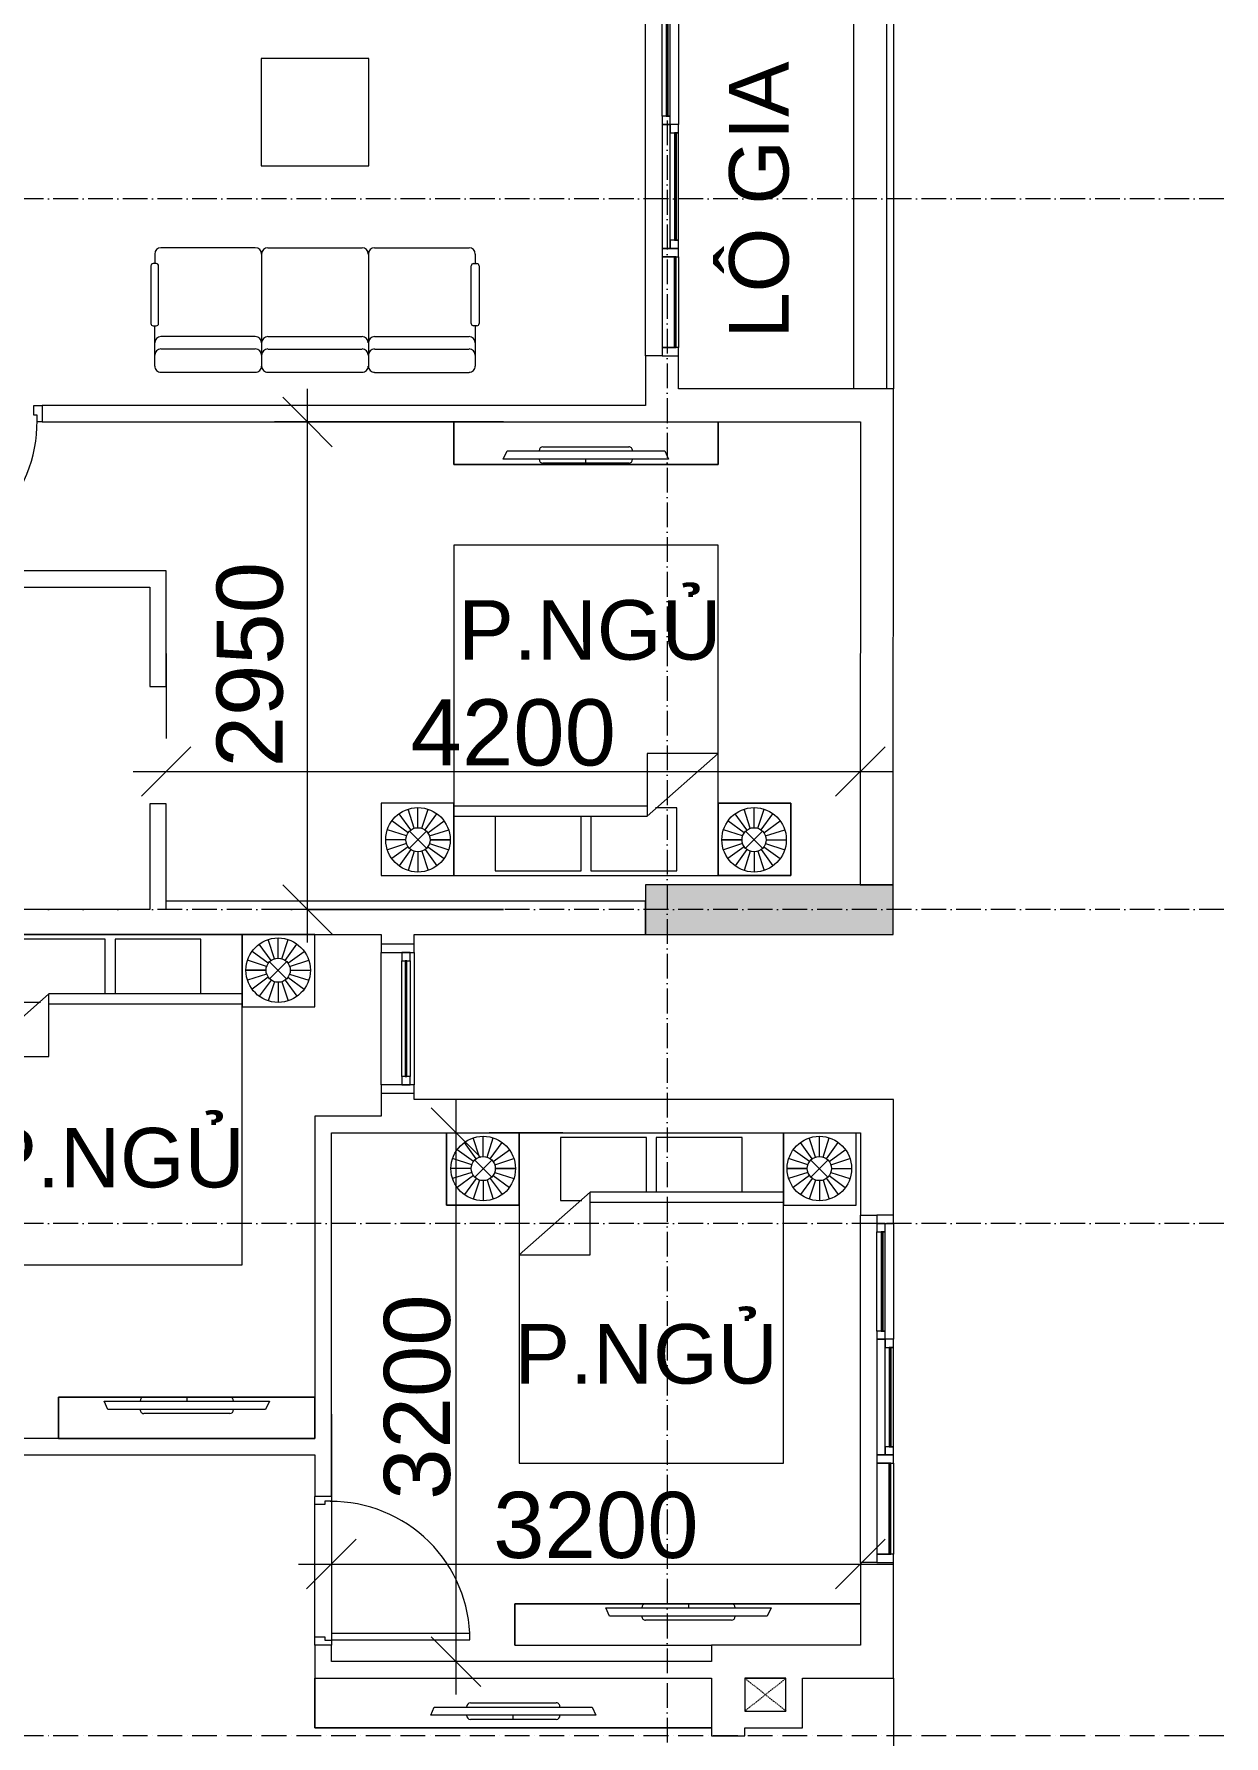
# Model space of a CAD drawing. Header units: millimetres. Extents: x -20144 to 122974, y -38328 to 48263.
# Drawn here: x 112672 to 119871, y 21850 to 32147 of the extents above; entities that cross this region are included whole.
import ezdxf

# ---------------------------------------------------------------- set-up
doc = ezdxf.new("R2010")
doc.units = ezdxf.units.MM
doc.linetypes.add('Dash', pattern=[6.35, 3.175, -3.175])
doc.linetypes.add('Grid Line', pattern=[4.2, 3, -0.6, 0, -0.6])
for name, color, linetype, lineweight in [('A-DETL-GENF', 31, 'Continuous', 5), ('A-DETL-GENF-HDLN', 161, 'Dash', 5), ('CHU', 181, 'Continuous', 5), ('CUA', 31, 'Continuous', 9), ('DIM', 1, 'Continuous', 5), ('DIM-200', 1, 'Continuous', 5), ('NET THAY 1', 41, 'Continuous', 5), ('NET-CAT', 3, 'Continuous', 15), ('NET-THAY', 2, 'Continuous', 9), ('THIET BI', 44, 'Continuous', 5), ('TRUC', 225, 'Continuous', 5), ('X-COT T20$0$LC.HA', 8, 'Continuous', 9)]:
    doc.layers.add(name, color=color, linetype=linetype, lineweight=lineweight)
doc.styles.add('Arial_3', font='arial_0.ttf', dxfattribs={"height": 400})
doc.styles.add('Arial_4', font='arial_0.ttf', dxfattribs={"height": 360})
doc.dimstyles.new('Diagonal_-_2mm_Arial', dxfattribs={"dimscale": 304.8, "dimtxt": 408.10376, "dimasz": 0.984252, "dimexe": 0.656168, "dimexo": 4.593176, "dimgap": 0.098425, "dimtad": 1, "dimdec": 0, "dimzin": 0, "dimdsep": 46, "dimtxsty": 'Arial_3', "dimblk1": 'OBLIQUE', "dimblk2": 'OBLIQUE', "dimsah": 1, "dimcen": 0.09, "dimdle": 0.656168, "dimazin": 0, "dimtfac": 1, "dimtdec": 4, "dimtix": 1, "dimtmove": 0, "dimatfit": 3, "dimfxl": 0, "dimtvp": 1, "dimtolj": 1, "dimtzin": 0, "dimlwd": 9, "dimlwe": 9, "dimarcsym": 0})

# ---------------------------------------------------------------- blocks, each defined once
blk = doc.blocks.new('CUA PHONG NGU - Type 1-1365695-MẶT BẰNG TẦNG 23')
at = {"layer": 'CUA', "lineweight": 5}
for p, q in [((-349, 48), (-299, 48)), ((-299, 48), (-299, -11)), ((501, 48), (551, 48)), ((501, -11), (501, 48)), ((-319, -52), (-349, -52)), ((-319, -11), (-319, -52)), ((-299, -11), (-319, -11)), ((521, -11), (501, -11)), ((521, -52), (521, -11)), ((551, -52), (521, -52))]:
    blk.add_line(p, q, dxfattribs=at)
at = {"layer": 'CUA'}
for p, q in [((-278, -52), (-318, -52)), ((-318, -52), (-318, -890)), ((-278, -890), (-278, -52)), ((-318, -890), (-278, -890))]:
    blk.add_line(p, q, dxfattribs=at)
at = {"layer": 'CUA', "lineweight": 5}
blk.add_arc((-318, -52), 838, 270, 0.5, dxfattribs=at)
blk = doc.blocks.new('X-GIUONG1 - X-GIUONG-1305651-MẶT BẰNG TẦNG 23')
at = {"layer": 'THIET BI'}
for p, q in [((-800, 0), (-1239, 0)), ((-1239, 0), (-1239, -439)), ((-1239, 0), (-800, 0)), ((-1239, -439), (-1239, 0)), ((-1076, -174), (-1174, -103)), ((-1060, -158), (-1131, -60)), ((-1039, -148), (-1077, -32)), ((-1017, -144), (-1017, -22)), ((-994, -148), (-956, -32)), ((-974, -158), (-902, -60)), ((-957, -174), (-859, -103)), ((-800, -439), (-800, 0)), ((800, 0), (-800, 0)), ((-800, 0), (-800, -2000)), ((800, 0), (-800, 0)), ((-800, 0), (-800, -439)), ((-800, 0), (-800, -2000)), ((-550, -30), (-550, -410)), ((-30, -30), (-550, -30)), ((-30, -360), (-30, -30)), ((30, -30), (30, -360)), ((550, -30), (30, -30)), ((550, -360), (550, -30)), ((1239, 0), (800, 0)), ((800, 0), (800, -439)), ((800, -2000), (800, 0)), ((1239, 0), (800, 0)), ((800, 0), (800, -439)), ((800, -2000), (800, 0)), ((957, -174), (859, -103)), ((974, -158), (902, -60)), ((994, -148), (956, -32)), ((1017, -144), (1017, -22)), ((1039, -148), (1077, -32)), ((1060, -158), (1131, -60)), ((1076, -174), (1174, -103)), ((1239, -439), (1239, 0)), ((1239, -439), (1239, 0)), ((-1086, -195), (-1202, -157)), ((-1068, -269), (-965, -166)), ((-1068, -166), (-965, -269)), ((-947, -195), (-831, -157)), ((947, -195), (831, -157)), ((1068, -269), (965, -166)), ((1068, -166), (965, -269)), ((1086, -195), (1202, -157)), ((-1090, -217), (-1212, -217)), ((-1086, -240), (-1202, -278)), ((-1076, -260), (-1174, -332)), ((-1060, -277), (-1131, -375)), ((-1039, -287), (-1077, -403)), ((-1017, -291), (-1017, -412)), ((-994, -287), (-956, -403)), ((-974, -277), (-902, -375)), ((-957, -260), (-859, -332)), ((-947, -240), (-831, -278)), ((-943, -217), (-821, -217)), ((-821, -217), (-943, -217)), ((943, -217), (821, -217)), ((821, -217), (943, -217)), ((947, -240), (831, -278)), ((957, -260), (859, -332)), ((974, -277), (902, -375)), ((994, -287), (956, -403)), ((1017, -291), (1017, -412)), ((1039, -287), (1077, -403)), ((1060, -277), (1131, -375)), ((1076, -260), (1174, -332)), ((1086, -240), (1202, -278)), ((1090, -217), (1212, -217)), ((-370, -360), (-800, -740)), ((-550, -410), (-420, -410)), ((-370, -740), (-370, -360)), ((800, -360), (-370, -360)), ((-1239, -439), (-800, -439)), ((-800, -439), (-1239, -439)), ((-370, -420), (800, -420)), ((800, -439), (1239, -439)), ((800, -439), (1239, -439)), ((-800, -740), (-370, -740)), ((-800, -2000), (800, -2000)), ((-800, -2000), (800, -2000))]:
    blk.add_line(p, q, dxfattribs=at)
for centre, radius in [((-1017, -217), 195), ((1017, -217), 195), ((-1017, -217), 73.2), ((1017, -217), 73.2)]:
    blk.add_circle(centre, radius, dxfattribs=at)
blk = doc.blocks.new('X-GIUONG1 - X-GIUONG-V116-MẶT BẰNG TẦNG 23')
at = {"layer": 'THIET BI'}
for p, q in [((-1239, 0), (-1239, -439)), ((-1239, -439), (-1239, 0)), ((-1076, -174), (-1174, -103)), ((-1060, -158), (-1131, -60)), ((-1039, -148), (-1077, -32)), ((-1017, -144), (-1017, -22)), ((-994, -148), (-956, -32)), ((-974, -158), (-902, -60)), ((-957, -174), (-859, -103)), ((-800, -439), (-800, 0)), ((-800, 0), (-800, -2000)), ((-800, 0), (-800, -439)), ((-800, 0), (-800, -2000)), ((-550, -30), (-550, -410)), ((-30, -30), (-550, -30)), ((-30, -360), (-30, -30)), ((30, -30), (30, -360)), ((550, -30), (30, -30)), ((550, -360), (550, -30)), ((800, 0), (800, -439)), ((800, -2000), (800, 0)), ((800, 0), (800, -439)), ((800, -2000), (800, 0)), ((957, -174), (859, -103)), ((974, -158), (902, -60)), ((994, -148), (956, -32)), ((1017, -144), (1017, -22)), ((1039, -148), (1077, -32)), ((1060, -158), (1131, -60)), ((1076, -174), (1174, -103)), ((1239, -439), (1239, 0)), ((1239, -439), (1239, 0)), ((-1086, -195), (-1202, -157)), ((-1068, -269), (-965, -166)), ((-1068, -166), (-965, -269)), ((-947, -195), (-831, -157)), ((947, -195), (831, -157)), ((1068, -269), (965, -166)), ((1068, -166), (965, -269)), ((1086, -195), (1202, -157)), ((-1090, -217), (-1212, -217)), ((-1086, -240), (-1202, -278)), ((-1076, -260), (-1174, -332)), ((-1060, -277), (-1131, -375)), ((-1039, -287), (-1077, -403)), ((-1017, -291), (-1017, -412)), ((-994, -287), (-956, -403)), ((-974, -277), (-902, -375)), ((-957, -260), (-859, -332)), ((-947, -240), (-831, -278)), ((-943, -217), (-821, -217)), ((-821, -217), (-943, -217)), ((943, -217), (821, -217)), ((821, -217), (943, -217)), ((947, -240), (831, -278)), ((957, -260), (859, -332)), ((974, -277), (902, -375)), ((994, -287), (956, -403)), ((1017, -291), (1017, -412)), ((1039, -287), (1077, -403)), ((1060, -277), (1131, -375)), ((1076, -260), (1174, -332)), ((1086, -240), (1202, -278)), ((1090, -217), (1212, -217)), ((-370, -360), (-800, -740)), ((-550, -410), (-420, -410)), ((-370, -740), (-370, -360)), ((800, -360), (-370, -360)), ((-1239, -439), (-800, -439)), ((-800, -439), (-1239, -439)), ((-370, -420), (800, -420)), ((800, -439), (1239, -439)), ((800, -439), (1239, -439)), ((-800, -740), (-370, -740)), ((-800, -2000), (800, -2000)), ((-800, -2000), (800, -2000))]:
    blk.add_line(p, q, dxfattribs=at)
for centre, radius in [((-1017, -217), 195), ((1017, -217), 195), ((-1017, -217), 73.2), ((1017, -217), 73.2)]:
    blk.add_circle(centre, radius, dxfattribs=at)
blk = doc.blocks.new('X-PHONG NGU 2 - X-PHONG NGU 2_Recovery_-1759957-MẶT BẰNG TẦNG 23')
at = {"layer": 'CUA'}
for p, q in [((-1000, 0), (-1050, 0)), ((-1050, 0), (-1050, -100)), ((-450, 0), (-1000, 0)), ((-1000, 0), (-1000, -75)), ((-1000, -100), (-1000, 0)), ((-450, -75), (-450, 0)), ((-400, 0), (-450, 0)), ((-450, 0), (-450, -100)), ((300, 0), (-400, 0)), ((-400, 0), (-400, -50)), ((-400, -100), (-400, 0)), ((300, -50), (300, 0)), ((350, 0), (300, 0)), ((300, 0), (300, -50)), ((350, -50), (350, 0)), ((350, 0), (950, 0)), ((1000, 0), (950, 0)), ((950, 0), (950, -50)), ((1050, 0), (1000, 0)), ((1000, 0), (1000, -100)), ((1000, -50), (1000, 0)), ((1050, -100), (1050, 0)), ((-1050, -100), (-1000, -100)), ((-450, -75), (-1000, -75)), ((-1000, -75), (-1000, -85)), ((-1000, -75), (-450, -75)), ((-1000, -85), (-450, -85)), ((-450, -100), (-1000, -100)), ((-450, -85), (-450, -75)), ((-450, -100), (-400, -100)), ((-400, -50), (300, -50)), ((-350, -50), (-400, -50)), ((-400, -50), (-400, -100)), ((-400, -100), (-350, -100)), ((-350, -100), (-350, -50)), ((250, -75), (-350, -75)), ((-350, -75), (-350, -85)), ((-350, -85), (250, -85)), ((250, -85), (-350, -85)), ((-350, -85), (-350, -100)), ((-350, -100), (250, -100)), ((300, -50), (250, -50)), ((250, -50), (250, -100)), ((250, -85), (250, -75)), ((250, -100), (250, -85)), ((250, -100), (300, -100)), ((300, -50), (350, -50)), ((300, -100), (300, -50)), ((1000, -100), (300, -100)), ((950, -25), (350, -25)), ((350, -25), (350, -35)), ((350, -35), (950, -35)), ((950, -35), (350, -35)), ((350, -35), (350, -50)), ((350, -50), (950, -50)), ((950, -35), (950, -25)), ((950, -50), (950, -35)), ((950, -50), (1000, -50)), ((1000, -100), (1050, -100))]:
    blk.add_line(p, q, dxfattribs=at)
blk = doc.blocks.new('X-PHONG NGU 5 - X-PHONG NGU 900-1424748-MẶT BẰNG TẦNG 23')
at = {"layer": 'CUA'}
for p, q in [((-400, 100), (-450, 100)), ((-450, 100), (-450, -100)), ((-400, -100), (-400, 100)), ((-400, 100), (400, 100)), ((450, 100), (400, 100)), ((400, 100), (400, -100)), ((450, -100), (450, 100)), ((-450, -100), (-400, -100)), ((-350, -25), (-400, -25)), ((-400, -25), (-400, -75)), ((-400, -75), (-350, -75)), ((400, -100), (-400, -100)), ((-350, -75), (-350, -25)), ((-350, -25), (350, -25)), ((350, -45), (-350, -45)), ((-350, -45), (-350, -55)), ((-350, -55), (350, -55)), ((350, -75), (-350, -75)), ((400, -25), (350, -25)), ((350, -25), (350, -75)), ((350, -55), (350, -45)), ((350, -75), (400, -75)), ((400, -75), (400, -25)), ((400, -100), (450, -100))]:
    blk.add_line(p, q, dxfattribs=at)
blk = doc.blocks.new('X-TV - X-TV-1732801-MẶT BẰNG TẦNG 23')
at = {"layer": 'THIET BI'}
for p, q in [((1550, 250), (0, 250)), ((0, 250), (0, 0)), ((0, 250), (1550, 250)), ((0, 0), (0, 250)), ((275, 225), (1275, 225)), ((297, 175), (275, 225)), ((515, 250), (1035, 250)), ((775, 250), (775, 225)), ((1275, 225), (1252, 175)), ((1550, 0), (1550, 250)), ((1550, 250), (1550, 0)), ((1252, 175), (297, 175)), ((1035, 150), (515, 150)), ((0, 0), (1550, 0))]:
    blk.add_line(p, q, dxfattribs=at)
for centre, start_param, end_param in [((515, 225), 0, 1.570796), ((1035, 225), 4.712389, 6.283185), ((515, 175), 1.570796, 3.141593), ((1035, 175), 3.141593, 4.712389)]:
    blk.add_ellipse(centre, major_axis=(0, 25), ratio=0.9, start_param=start_param, end_param=end_param, dxfattribs=at)
blk = doc.blocks.new('X-TV - X-TV-1732802-MẶT BẰNG TẦNG 23')
at = {"layer": 'THIET BI'}
for p, q in [((2401, 300), (0, 300)), ((0, 300), (2401, 300)), ((700, 225), (1700, 225)), ((723, 175), (700, 225)), ((940, 250), (1460, 250)), ((1200, 250), (1200, 225)), ((1700, 225), (1678, 175)), ((2401, 0), (2401, 300)), ((2401, 300), (2401, 0)), ((1678, 175), (723, 175)), ((1460, 150), (940, 150))]:
    blk.add_line(p, q, dxfattribs=at)
for centre, start_param, end_param in [((940, 225), 0, 1.570796), ((1460, 225), 4.712389, 6.283185), ((940, 175), 1.570796, 3.141593), ((1460, 175), 3.141593, 4.712389)]:
    blk.add_ellipse(centre, major_axis=(0, 25), ratio=0.9, start_param=start_param, end_param=end_param, dxfattribs=at)
blk = doc.blocks.new('X-TV - X-TV-1732804-MẶT BẰNG TẦNG 23')
at = {"layer": 'THIET BI'}
for p, q in [((2090, 250), (0, 250)), ((0, 250), (0, 0)), ((0, 250), (2090, 250)), ((0, 0), (0, 250)), ((550, 225), (1550, 225)), ((572, 175), (550, 225)), ((790, 250), (1310, 250)), ((1050, 250), (1050, 225)), ((1550, 225), (1527, 175)), ((1527, 175), (572, 175)), ((1310, 150), (790, 150)), ((0, 0), (1190, 0))]:
    blk.add_line(p, q, dxfattribs=at)
for centre, start_param, end_param in [((790, 225), 0, 1.570796), ((1310, 225), 4.712389, 6.283185), ((790, 175), 1.570796, 3.141593), ((1310, 175), 3.141593, 4.712389)]:
    blk.add_ellipse(centre, major_axis=(0, 25), ratio=0.9, start_param=start_param, end_param=end_param, dxfattribs=at)
blk = doc.blocks.new('Railing - Railing-1431093-MẶT BẰNG TẦNG 23')
at = {"layer": 'NET THAY 1'}
for p, q in [((40761, 32800), (40961, 32800)), ((40761, 30000), (40761, 32800)), ((40961, 30000), (40961, 32800))]:
    blk.add_line(p, q, dxfattribs=at)
blk = doc.blocks.new('X-PHONG NGU 2 - X-PHONG NGU 2200-1759960-MẶT BẰNG TẦNG 23')
at = {"layer": 'CUA'}
for p, q in [((-1050, 0), (-1100, 0)), ((-1100, 0), (-1100, -100)), ((-500, 0), (-1050, 0)), ((-1050, 0), (-1050, -75)), ((-1050, -100), (-1050, 0)), ((-500, -75), (-500, 0)), ((-450, 0), (-500, 0)), ((-500, 0), (-500, -100)), ((300, 0), (-450, 0)), ((-450, 0), (-450, -50)), ((-450, -100), (-450, 0)), ((300, -50), (300, 0)), ((350, 0), (300, 0)), ((300, 0), (300, -50)), ((350, -50), (350, 0)), ((350, 0), (1000, 0)), ((1050, 0), (1000, 0)), ((1000, 0), (1000, -50)), ((1100, 0), (1050, 0)), ((1050, 0), (1050, -100)), ((1050, -50), (1050, 0)), ((1100, -100), (1100, 0)), ((-1100, -100), (-1050, -100)), ((-500, -75), (-1050, -75)), ((-1050, -75), (-1050, -85)), ((-1050, -75), (-500, -75)), ((-1050, -85), (-500, -85)), ((-500, -100), (-1050, -100)), ((-500, -85), (-500, -75)), ((-500, -100), (-450, -100)), ((-450, -50), (300, -50)), ((-400, -50), (-450, -50)), ((-450, -50), (-450, -100)), ((-450, -100), (-400, -100)), ((-400, -100), (-400, -50)), ((250, -75), (-400, -75)), ((-400, -75), (-400, -85)), ((-400, -85), (250, -85)), ((250, -85), (-400, -85)), ((-400, -85), (-400, -100)), ((-400, -100), (250, -100)), ((300, -50), (250, -50)), ((250, -50), (250, -100)), ((250, -85), (250, -75)), ((250, -100), (250, -85)), ((250, -100), (300, -100)), ((300, -50), (350, -50)), ((300, -100), (300, -50)), ((1050, -100), (300, -100)), ((1000, -25), (350, -25)), ((350, -25), (350, -35)), ((350, -35), (1000, -35)), ((1000, -35), (350, -35)), ((350, -35), (350, -50)), ((350, -50), (1000, -50)), ((1000, -35), (1000, -25)), ((1000, -50), (1000, -35)), ((1000, -50), (1050, -50)), ((1050, -100), (1100, -100))]:
    blk.add_line(p, q, dxfattribs=at)
blk = doc.blocks.new('X-TV - X-TV-1732805-MẶT BẰNG TẦNG 23')
at = {"layer": 'THIET BI'}
for p, q in [((1600, 257), (0, 257)), ((0, 257), (0, 0)), ((0, 257), (1600, 257)), ((0, 0), (0, 257)), ((300, 225), (1300, 225)), ((322, 175), (300, 225)), ((540, 250), (1060, 250)), ((800, 250), (800, 225)), ((1300, 225), (1277, 175)), ((1600, 0), (1600, 257)), ((1600, 257), (1600, 0)), ((1277, 175), (322, 175)), ((1060, 150), (540, 150))]:
    blk.add_line(p, q, dxfattribs=at)
for centre, start_param, end_param in [((540, 225), 0, 1.570796), ((1060, 225), 4.712389, 6.283185), ((540, 175), 1.570796, 3.141593), ((1060, 175), 3.141593, 4.712389)]:
    blk.add_ellipse(centre, major_axis=(0, 25), ratio=0.9, start_param=start_param, end_param=end_param, dxfattribs=at)
blk = doc.blocks.new('X-SOFA - X-SOFA-V124-MẶT BẰNG TẦNG 23')
at = {"layer": 'THIET BI'}
for p, q in [((-754, 361), (-754, 932)), ((-716, 969), (-658, 969)), ((-658, 960), (-658, 979)), ((-644, 993), (-296, 993)), ((-296, 946), (-644, 946)), ((-282, 979), (-282, 960)), ((-282, 969), (-104, 969)), ((-217, 361), (-217, 932)), ((-141, 361), (-141, 932)), ((-104, 969), (-38, 969)), ((0, 361), (0, 932)), ((-1250, 325), (-1900, 325)), ((-1900, 325), (-1900, -325)), ((-1900, 325), (-1900, -325)), ((-1250, 325), (-1900, 325)), ((-1250, -325), (-1250, 325)), ((-1250, -325), (-1250, 325)), ((-716, 323), (-104, 323)), ((-104, 323), (-38, 323)), ((-754, -285), (-754, 285)), ((-217, -285), (-217, 285)), ((-141, -285), (-141, 285)), ((0, 285), (0, -285)), ((-1900, -325), (-1250, -325)), ((-1900, -325), (-1250, -325)), ((-754, -361), (-754, -932)), ((-716, -323), (-38, -323)), ((-217, -361), (-217, -932)), ((-141, -361), (-141, -932)), ((0, -361), (0, -932)), ((-716, -969), (-658, -969)), ((-658, -960), (-658, -979)), ((-296, -946), (-644, -946)), ((-644, -993), (-296, -993)), ((-282, -979), (-282, -960)), ((-104, -969), (-282, -969)), ((-38, -969), (-104, -969))]:
    blk.add_line(p, q, dxfattribs=at)
for centre, radius, start, end in [((-716, 932), 37.7, 90, 180), ((-644, 979), 14.1, 90, 180), ((-644, 960), 14.1, 180, 270), ((-296, 979), 14.1, 360, 90), ((-296, 960), 14.1, 270, 0), ((-179, 932), 37.7, 90, 180), ((-104, 932), 37.7, 90, 180), ((-38, 932), 37.7, 360, 90), ((-716, 361), 37.7, 180, 270), ((-716, 285), 37.7, 90, 180), ((-179, 361), 37.7, 180, 270), ((-179, 285), 37.7, 90, 180), ((-104, 361), 37.7, 180, 270), ((-104, 285), 37.7, 90, 180), ((-38, 361), 37.7, 270, 0), ((-38, 285), 37.7, 360, 90), ((-716, -285), 37.7, 180, 270), ((-179, -285), 37.7, 180, 270), ((-104, -285), 37.7, 180, 270), ((-38, -285), 37.7, 270, 0), ((-716, -361), 37.7, 90, 180), ((-179, -361), 37.7, 90, 180), ((-104, -361), 37.7, 90, 180), ((-38, -361), 37.7, 360, 90), ((-716, -932), 37.7, 180, 270), ((-644, -960), 14.1, 90, 180), ((-644, -979), 14.1, 180, 270), ((-296, -960), 14.1, 360, 90), ((-296, -979), 14.1, 270, 0), ((-179, -932), 37.7, 180, 270), ((-104, -932), 37.7, 180, 270), ((-38, -932), 37.7, 270, 0)]:
    blk.add_arc(centre, radius, start, end, dxfattribs=at)
blk = doc.blocks.new('Family1 - Family1 2-1425491-MẶT BẰNG TẦNG 23')
at = {"layer": 'A-DETL-GENF'}
for p, q in [((250, 200), (0, 200)), ((0, 200), (0, 0)), ((250, 0), (250, 200)), ((0, 0), (250, 0))]:
    blk.add_line(p, q, dxfattribs=at)
at = {"layer": 'A-DETL-GENF-HDLN'}
for p, q in [((0, 200), (250, 1)), ((0, 0), (250, 199))]:
    blk.add_line(p, q, dxfattribs=at)
blk = doc.blocks.new('_Oblique')
at = {"color": 0, "linetype": 'ByBlock', "lineweight": -2}
blk.add_line((-0.5, -0.5), (0.5, 0.5), dxfattribs=at)
blk = doc.blocks.new('DIMBLOCK123-MẶT BẰNG TẦNG 23')
at = {"layer": 'Defpoints', "color": 0, "transparency": 16777216}
for p in [(117671, 27685), (113471, 27000), (117671, 27000)]:
    blk.add_point(p, dxfattribs=at)
at = {"layer": 'DIM', "color": 0, "lineweight": 9, "transparency": 16777216}
for p, q in [((113471, 28400), (113471, 27885)), ((117671, 28400), (117671, 27885)), ((113271, 27685), (117871, 27685))]:
    blk.add_line(p, q, dxfattribs=at)
at = {"layer": 'DIM', "color": 0, "lineweight": 9, "transparency": 16777216, "xscale": 300, "yscale": 300, "zscale": 300, "rotation": 180}
blk.add_blockref('_Oblique', (113471, 27685), dxfattribs=at)
at = {"layer": 'DIM', "color": 0, "lineweight": 9, "transparency": 16777216, "xscale": 300, "yscale": 300, "zscale": 300}
blk.add_blockref('_Oblique', (117671, 27685), dxfattribs=at)
at = {"layer": 'DIM', "color": 0, "lineweight": 9, "transparency": 16777216, "insert": (115571, 27919), "char_height": 400, "width": 1476.71, "attachment_point": 5, "style": 'Arial_3'}
blk.add_mtext('\\A1;4200', dxfattribs=at)
blk = doc.blocks.new('DIMBLOCK124-MẶT BẰNG TẦNG 23')
at = {"layer": 'DIM-200', "lineweight": 9, "transparency": 16777216}
for p, q in [((114326, 26650), (114326, 30000)), ((114326, 29800), (114176, 29950)), ((115513, 29800), (114126, 29800)), ((114326, 29800), (114476, 29650)), ((114326, 29800), (115513, 29800)), ((114326, 26850), (114176, 27000)), ((115513, 26850), (114126, 26850)), ((114326, 26850), (114476, 26700)), ((114326, 26850), (115513, 26850))]:
    blk.add_line(p, q, dxfattribs=at)
at = {"layer": 'DIM-200', "color": 0, "lineweight": 9, "transparency": 16777216, "insert": (113776, 27710), "char_height": 400, "width": 1476.71, "attachment_point": 1, "rotation": 90, "line_spacing_factor": 0.941778, "style": 'Arial_3'}
blk.add_mtext('2950', dxfattribs=at)
blk = doc.blocks.new('DIMBLOCK125-MẶT BẰNG TẦNG 23')
at = {"layer": 'Defpoints', "color": 0, "transparency": 16777216}
for p in [(117671, 22890), (114471, 22396), (117671, 22396)]:
    blk.add_point(p, dxfattribs=at)
at = {"layer": 'DIM', "color": 0, "lineweight": 9, "transparency": 16777216}
for p, q in [((114471, 23796), (114471, 23090)), ((117671, 23796), (117671, 23090)), ((114271, 22890), (117871, 22890))]:
    blk.add_line(p, q, dxfattribs=at)
at = {"layer": 'DIM', "color": 0, "lineweight": 9, "transparency": 16777216, "xscale": 300, "yscale": 300, "zscale": 300, "rotation": 180}
blk.add_blockref('_Oblique', (114471, 22890), dxfattribs=at)
at = {"layer": 'DIM', "color": 0, "lineweight": 9, "transparency": 16777216, "xscale": 300, "yscale": 300, "zscale": 300}
blk.add_blockref('_Oblique', (117671, 22890), dxfattribs=at)
at = {"layer": 'DIM', "color": 0, "lineweight": 9, "transparency": 16777216, "insert": (116071, 23124), "char_height": 400, "width": 1476.71, "attachment_point": 5, "style": 'Arial_3'}
blk.add_mtext('\\A1;3200', dxfattribs=at)
blk = doc.blocks.new('DIMBLOCK126-MẶT BẰNG TẦNG 23')
at = {"layer": 'Defpoints', "color": 0, "transparency": 16777216}
for p in [(114471, 25500), (115225, 25500), (115013, 22300)]:
    blk.add_point(p, dxfattribs=at)
at = {"layer": 'DIM', "color": 0, "lineweight": 9, "transparency": 16777216}
for p, q in [((115225, 22100), (115225, 25700)), ((115871, 25500), (115425, 25500)), ((116413, 22300), (115425, 22300))]:
    blk.add_line(p, q, dxfattribs=at)
at = {"layer": 'DIM', "color": 0, "lineweight": 9, "transparency": 16777216, "xscale": 300, "yscale": 300, "zscale": 300}
for p, rotation in [((115225, 25500), 90), ((115225, 22300), 270)]:
    blk.add_blockref('_Oblique', p, dxfattribs=dict(at, rotation=rotation))
at = {"layer": 'DIM', "color": 0, "lineweight": 9, "transparency": 16777216, "insert": (114991, 23900), "char_height": 400, "attachment_point": 5, "rotation": 90, "style": 'Arial_3'}
blk.add_mtext('\\A1;3200', dxfattribs=at)
blk = doc.blocks.new('X-COT T20')
at = {"layer": 'X-COT T20$0$LC.HA'}
h = blk.add_hatch(color=256, dxfattribs=at)
h.dxf.hatch_style = 1
h.paths.add_polyline_path([(47999, -15400), (47999, -15700), (49499, -15700), (49499, -15400)])
at = {"ltscale": 1000}
blk.add_lwpolyline([(47999, -15400), (47999, -15700), (49499, -15700), (49499, -15400)], close=True, dxfattribs=at)
blk = doc.blocks.new('A$C69B33B05')
at = {"ltscale": 2000}
blk.add_blockref('X-COT T20', (0, 0), dxfattribs=at)

msp = doc.modelspace()

# ---------------------------------------------------------------- linework, layer by layer
at = {"layer": 'NET-CAT'}
for p, q in [((116471.5, 30199.9), (116371.5, 30199.9)), ((116371.5, 30199.9), (116371.5, 29899.9)), ((116571.5, 29999.9), (116571.5, 30199.9)), ((117871.4, 29999.9), (116571.5, 29999.9)), ((117870.7, 26999.9), (117871.4, 29999.9)), ((116371.5, 29899.9), (112721.5, 29899.9)), ((112721.5, 29899.9), (112721.5, 29799.9)), ((112721.5, 29799.9), (116371.5, 29799.9)), ((116371.5, 29799.9), (117671.4, 29799.9)), ((117671.4, 29799.9), (117670.7, 26999.9)), ((113471.5, 28899.9), (111621.5, 28899.9)), ((113471.5, 28199.9), (113471.5, 28899.9)), ((111621.5, 28799.9), (113371.5, 28799.9)), ((113371.5, 28799.9), (113371.5, 28199.9)), ((113371.5, 28199.9), (113471.5, 28199.9)), ((113371.5, 27489.9), (113371.5, 26849.9)), ((113471.5, 27489.9), (113371.5, 27489.9)), ((113471.5, 26849.9), (113471.5, 27489.9)), ((117670.7, 26999.9), (117870.7, 26999.9)), ((116370.7, 26899.9), (113471.5, 26899.9)), ((116370.7, 26699.9), (116370.7, 26899.9)), ((113371.5, 26849.9), (111621.5, 26849.9)), ((111121.5, 26699.9), (114771.5, 26699.9)), ((114771.5, 26699.9), (114771.5, 26639.9)), ((114971.5, 26699.9), (116370.7, 26699.9)), ((114971.5, 26639.9), (114971.5, 26699.9)), ((114771.5, 25739.9), (114771.5, 25599.9)), ((114971.5, 25699.9), (114971.5, 25739.9)), ((117871.5, 25699.9), (114971.5, 25699.9)), ((117871.5, 25000), (117871.5, 25699.9)), ((114371.5, 25599.9), (114371.5, 23649.9)), ((114771.5, 25599.9), (114371.5, 25599.9)), ((114471.5, 25499.9), (117671.5, 25499.9)), ((114471.5, 23300), (114471.5, 25499.9)), ((117671.5, 25499.9), (117671.5, 25000)), ((117671.5, 25000), (117771.5, 25000)), ((114371.5, 23649.9), (111121.5, 23649.9)), ((111021.5, 23549.9), (114371.5, 23549.9)), ((114371.5, 23549.9), (114371.5, 23300)), ((114371.5, 23300), (114471.5, 23300)), ((117671.5, 22900), (117671.5, 22399.9)), ((117771.5, 22900), (117671.5, 22900)), ((117871.5, 22199.9), (117871.5, 22900)), ((114471.5, 22400), (114371.5, 22400)), ((114371.5, 22400), (114371.5, 22199.9)), ((114471.5, 22299.9), (114471.5, 22400)), ((117671.5, 22399.9), (116771.5, 22399.9)), ((116771.5, 22399.9), (116771.5, 22299.9)), ((116771.5, 22299.9), (114471.5, 22299.9)), ((114371.5, 22199.9), (116771.5, 22199.9)), ((116771.5, 22199.9), (116771.5, 21849.9)), ((116971.5, 22199.9), (117221.5, 22199.9)), ((117321.5, 22199.9), (117871.5, 22199.9)), ((117321.5, 21899.9), (117321.5, 22199.9)), ((116771.5, 21849.9), (116971.5, 21849.9)), ((116971.5, 21849.9), (116971.5, 21899.9)), ((116971.5, 21899.9), (117321.5, 21899.9))]:
    msp.add_line(p, q, dxfattribs=at)
at = {"layer": 'NET-THAY'}
for p, q in [((117871.5, 32799.9), (117871.5, 29999.9)), ((116371.5, 30199.9), (116371.5, 32399.9)), ((117671.5, 22900), (117671.5, 25000)), ((114371.5, 22450), (114371.5, 23250)), ((114471.5, 23270), (114471.5, 22471)), ((117871.5, 22199.9), (117871.5, 19099.9))]:
    msp.add_line(p, q, dxfattribs=at)
at = {"layer": 'TRUC', "linetype": 'Grid Line', "ltscale": 50}
for p, q in [((116501.5, 43599.9), (116501.5, -7167.6)), ((119871.5, 31149.9), (62463.9, 31149.9)), ((119871.5, 26849.9), (64778.6, 26849.9)), ((119871.5, 24949.9), (62463.9, 24949.9)), ((119871.5, 21849.9), (64778.6, 21849.9))]:
    msp.add_line(p, q, dxfattribs=at)

# ---------------------------------------------------------------- block references
at = {"layer": 'A-DETL-GENF'}
msp.add_blockref('Family1 - Family1 2-1425491-MẶT BẰNG TẦNG 23', (116971.5, 21999.8), dxfattribs=at)
at = {"layer": 'CUA'}
for name, p, rotation in [('X-PHONG NGU 2 - X-PHONG NGU 2200-1759960-MẶT BẰNG TẦNG 23', (116471.5, 31299.9), 89.99999999999984), ('X-PHONG NGU 5 - X-PHONG NGU 900-1424748-MẶT BẰNG TẦNG 23', (114871.5, 26189.9), 90), ('X-PHONG NGU 2 - X-PHONG NGU 2_Recovery_-1759957-MẶT BẰNG TẦNG 23', (117771.5, 23950), 89.99999999999986), ('CUA PHONG NGU - Type 1-1365695-MẶT BẰNG TẦNG 23', (114419.2, 22748.6), 89.99999999999987)]:
    msp.add_blockref(name, p, dxfattribs=dict(at, rotation=rotation))
msp.add_blockref('CUA PHONG NGU - Type 1-1365695-MẶT BẰNG TẦNG 23', (112170, 29852.2), dxfattribs=at)
at = {"layer": 'NET THAY 1'}
msp.add_blockref('Railing - Railing-1431093-MẶT BẰNG TẦNG 23', (76871, 0), dxfattribs=at)
at = {"layer": 'NET-CAT'}
msp.add_blockref('A$C69B33B05', (68371.5, 42399.9), dxfattribs=at)
at = {"layer": 'THIET BI'}
for name, p, rotation in [('X-SOFA - X-SOFA-V124-MẶT BẰNG TẦNG 23', (114371.5, 30099.9), 269.9999999999997), ('X-TV - X-TV-1732805-MẶT BẰNG TẦNG 23', (116810.8, 29799.9), 180), ('X-GIUONG1 - X-GIUONG-1305651-MẶT BẰNG TẦNG 23', (116011.5, 27055), 180), ('X-TV - X-TV-1732802-MẶT BẰNG TẦNG 23', (116771.5, 22200), 180)]:
    msp.add_blockref(name, p, dxfattribs=dict(at, rotation=rotation))
for name, p in [('X-GIUONG1 - X-GIUONG-1305651-MẶT BẰNG TẦNG 23', (113131.7, 26699.9)), ('X-GIUONG1 - X-GIUONG-V116-MẶT BẰNG TẦNG 23', (116406.5, 25499.9)), ('X-TV - X-TV-1732801-MẶT BẰNG TẦNG 23', (112820.6, 23650)), ('X-TV - X-TV-1732804-MẶT BẰNG TẦNG 23', (115581.5, 22399.9))]:
    msp.add_blockref(name, p, dxfattribs=at)

# ---------------------------------------------------------------- texts
at = {"layer": 'CHU', "color": 7, "insert": (116877.2, 31981.1), "char_height": 360, "width": 1644.28, "attachment_point": 3, "rotation": 90, "line_spacing_factor": 0.936439, "style": 'Arial_4'}
msp.add_mtext('\\pt2540.0016,5079.9996,7620.0012,10159.9992,12700.0008,15239.9988,17780.0004,20319.9984,22860,25400.0016,27939.9996,30480.0012,33019.9992,35560.0008,38099.9988,40640.0004,43179.9984,45720,48260.0016,50799.9996,53340.0012,55879.9992,58420.0008,60959.9988,63500.0004,66039.9984,68580,71120.0016,73659.9996,76200.0012,78739.9992,81280.0008;LÔ GIA', dxfattribs=at)
at = {"layer": 'CHU', "color": 7, "char_height": 360, "width": 1577.62, "attachment_point": 3, "line_spacing_factor": 0.936439, "style": 'Arial_4'}
for insert in [(116831.4, 28721.7), (113946.3, 25528.8), (117171.5, 24341.8)]:
    msp.add_mtext('\\pt2540.0016,5079.9996,7620.0012,10159.9992,12700.0008,15239.9988,17780.0004,20319.9984,22860,25400.0016,27939.9996,30480.0012,33019.9992,35560.0008,38099.9988,40640.0004,43179.9984,45720,48260.0016,50799.9996,53340.0012,55879.9992,58420.0008,60959.9988,63500.0004,66039.9984,68580,71120.0016,73659.9996,76200.0012,78739.9992,81280.0008;P.NGỦ', dxfattribs=dict(at, insert=insert))

# ---------------------------------------------------------------- dimensions: what is measured, and where the dimension line sits
at = {"layer": 'DIM', "lineweight": 9}
for base, p1, p2, override, picture, middle in [((114325.5, 29799.9), (114113.4, 26849.9), (114113.4, 29799.9), {"dimpost": '<>', "dimfxl": 2950}, 'DIMBLOCK124-MẶT BẰNG TẦNG 23', (114091.3, 28324.9)), ((115225, 25499.9), (115012.9, 22299.9), (114471.5, 25499.9), {"dimpost": '<>', "dimfxl": 3200}, 'DIMBLOCK126-MẶT BẰNG TẦNG 23', (114990.7, 23899.9))]:
    dim = msp.add_linear_dim(base=base, p1=p1, p2=p2, angle=90, dimstyle='Diagonal_-_2mm_Arial', override=override, dxfattribs=at)
    dim.commit()
    dim.dimension.update_dxf_attribs({"geometry": picture, "text_midpoint": middle})
for base, p1, p2, override, picture, middle in [((117671.4, 27685.2), (113471.5, 26999.9), (117671.4, 26999.9), {"dimpost": '<>', "dimfxl": 4210.825443}, 'DIMBLOCK123-MẶT BẰNG TẦNG 23', (115571.5, 27919.4)), ((117671.5, 22889.8), (114471.5, 22395.9), (117671.5, 22395.9), {"dimpost": '<>', "dimfxl": 3200}, 'DIMBLOCK125-MẶT BẰNG TẦNG 23', (116071.5, 23124.2))]:
    dim = msp.add_linear_dim(base=base, p1=p1, p2=p2, dimstyle='Diagonal_-_2mm_Arial', override=override, dxfattribs=at)
    dim.commit()
    dim.dimension.update_dxf_attribs({"geometry": picture, "text_midpoint": middle})

doc.saveas('drawing.dxf')
